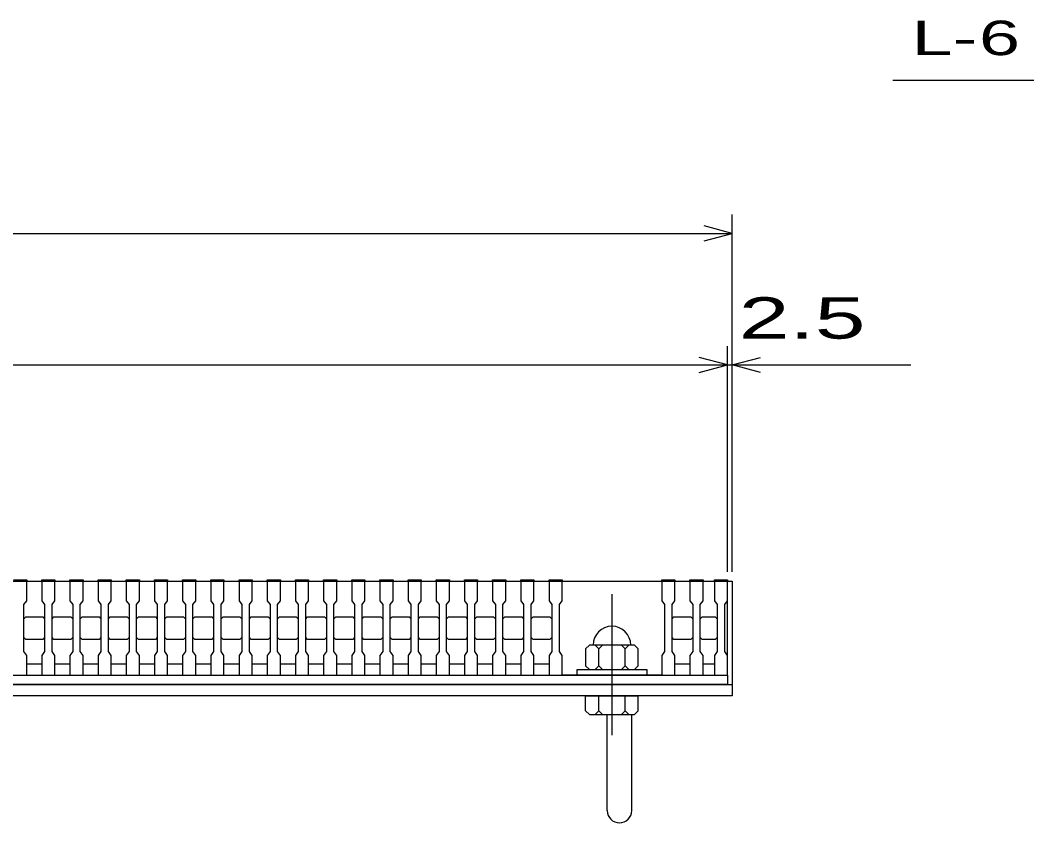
# Model space of a CAD drawing. Units: millimetres, scale not verified. Extents: x -1820 to 1731, y -1282 to 1054.
# Drawn here: x -730 to -194, y -701 to -274 of the extents above; entities that cross this region are included whole.
import ezdxf
from ezdxf.enums import TextEntityAlignment as Align

# ---------------------------------------------------------------- set-up
doc = ezdxf.new("R2010")
doc.units = ezdxf.units.MM
doc.header["$LTSCALE"] = 10
doc.linetypes.add('CHAIN', pattern=[18.5, 12, -1.5, 3.5, -1.5])
for name, color, linetype, lineweight in [('16', 3, 'Continuous', 25), ('19', 6, 'Continuous', 25), ('22', 4, 'Continuous', 25)]:
    doc.layers.add(name, color=color, linetype=linetype, lineweight=lineweight)
doc.styles.add('ベクトル', font='')
doc.styles.get('ベクトル').set_extended_font_data('ベクトル')

msp = doc.modelspace()

# ---------------------------------------------------------------- linework, layer by layer
at = {"layer": '16'}
for p, q in [((-1348, -572.5), (-353, -572.5)), ((-733, -571.8), (-726, -571.8)), ((-726, -572.5), (-733, -572.5)), ((-726, -571.8), (-726, -572.5)), ((-726, -583), (-726, -572.5)), ((-718, -572.5), (-718, -571.8)), ((-718, -571.8), (-711, -571.8)), ((-718, -572.5), (-718, -583)), ((-711, -572.5), (-718, -572.5)), ((-711, -571.8), (-711, -572.5)), ((-711, -583), (-711, -572.5)), ((-703, -572.5), (-703, -571.8)), ((-703, -571.8), (-696, -571.8)), ((-703, -572.5), (-703, -583)), ((-696, -572.5), (-703, -572.5)), ((-696, -571.8), (-696, -572.5)), ((-696, -583), (-696, -572.5)), ((-688, -572.5), (-688, -571.8)), ((-688, -571.8), (-681, -571.8)), ((-688, -572.5), (-688, -583)), ((-681, -572.5), (-688, -572.5)), ((-681, -571.8), (-681, -572.5)), ((-681, -583), (-681, -572.5)), ((-673, -572.5), (-673, -571.8)), ((-673, -571.8), (-666, -571.8)), ((-673, -572.5), (-673, -583)), ((-666, -572.5), (-673, -572.5)), ((-666, -571.8), (-666, -572.5)), ((-666, -583), (-666, -572.5)), ((-658, -572.5), (-658, -571.8)), ((-658, -571.8), (-651, -571.8)), ((-658, -572.5), (-658, -583)), ((-651, -572.5), (-658, -572.5)), ((-651, -571.8), (-651, -572.5)), ((-651, -583), (-651, -572.5)), ((-643, -572.5), (-643, -571.8)), ((-643, -571.8), (-636, -571.8)), ((-643, -572.5), (-643, -583)), ((-636, -572.5), (-643, -572.5)), ((-636, -571.8), (-636, -572.5)), ((-636, -583), (-636, -572.5)), ((-628, -572.5), (-628, -571.8)), ((-628, -571.8), (-621, -571.8)), ((-628, -572.5), (-628, -583)), ((-621, -572.5), (-628, -572.5)), ((-621, -571.8), (-621, -572.5)), ((-621, -583), (-621, -572.5)), ((-613, -572.5), (-613, -571.8)), ((-613, -571.8), (-606, -571.8)), ((-613, -572.5), (-613, -583)), ((-606, -572.5), (-613, -572.5)), ((-606, -571.8), (-606, -572.5)), ((-606, -583), (-606, -572.5)), ((-598, -572.5), (-598, -571.8)), ((-598, -571.8), (-591, -571.8)), ((-598, -572.5), (-598, -583)), ((-591, -572.5), (-598, -572.5)), ((-591, -571.8), (-591, -572.5)), ((-591, -583), (-591, -572.5)), ((-583, -572.5), (-583, -571.8)), ((-583, -571.8), (-576, -571.8)), ((-583, -572.5), (-583, -583)), ((-576, -572.5), (-583, -572.5)), ((-576, -571.8), (-576, -572.5)), ((-576, -583), (-576, -572.5)), ((-568, -572.5), (-568, -571.8)), ((-568, -571.8), (-561, -571.8)), ((-568, -572.5), (-568, -583)), ((-561, -572.5), (-568, -572.5)), ((-561, -571.8), (-561, -572.5)), ((-561, -583), (-561, -572.5)), ((-553, -572.5), (-553, -571.8)), ((-553, -571.8), (-546, -571.8)), ((-553, -572.5), (-553, -583)), ((-546, -572.5), (-553, -572.5)), ((-546, -571.8), (-546, -572.5)), ((-546, -583), (-546, -572.5)), ((-538, -572.5), (-538, -571.8)), ((-538, -571.8), (-531, -571.8)), ((-538, -572.5), (-538, -583)), ((-531, -572.5), (-538, -572.5)), ((-531, -571.8), (-531, -572.5)), ((-531, -583), (-531, -572.5)), ((-523, -572.5), (-523, -571.8)), ((-523, -571.8), (-516, -571.8)), ((-523, -572.5), (-523, -583)), ((-516, -572.5), (-523, -572.5)), ((-516, -571.8), (-516, -572.5)), ((-516, -583), (-516, -572.5)), ((-508, -572.5), (-508, -571.8)), ((-508, -571.8), (-501, -571.8)), ((-508, -572.5), (-508, -583)), ((-501, -572.5), (-508, -572.5)), ((-501, -571.8), (-501, -572.5)), ((-501, -583), (-501, -572.5)), ((-493, -572.5), (-493, -571.8)), ((-493, -571.8), (-486, -571.8)), ((-493, -572.5), (-493, -583)), ((-486, -572.5), (-493, -572.5)), ((-486, -571.8), (-486, -572.5)), ((-486, -583), (-486, -572.5)), ((-478, -572.5), (-478, -571.8)), ((-478, -571.8), (-471, -571.8)), ((-478, -572.5), (-478, -583)), ((-471, -572.5), (-478, -572.5)), ((-471, -571.8), (-471, -572.5)), ((-471, -583), (-471, -572.5)), ((-463, -572.5), (-463, -571.8)), ((-463, -571.8), (-456, -571.8)), ((-463, -572.5), (-463, -583)), ((-456, -572.5), (-463, -572.5)), ((-456, -571.8), (-456, -572.5)), ((-456, -583), (-456, -572.5)), ((-448, -572.5), (-448, -571.8)), ((-448, -571.8), (-441, -571.8)), ((-448, -572.5), (-448, -583)), ((-441, -572.5), (-448, -572.5)), ((-441, -571.8), (-441, -572.5)), ((-441, -583), (-441, -572.5)), ((-441, -572.5), (-388, -572.5)), ((-388, -572.5), (-388, -571.8)), ((-388, -571.8), (-381, -571.8)), ((-388, -572.5), (-388, -583)), ((-381, -572.5), (-388, -572.5)), ((-381, -571.8), (-381, -572.5)), ((-381, -583), (-381, -572.5)), ((-373, -572.5), (-373, -571.8)), ((-373, -571.8), (-366, -571.8)), ((-373, -572.5), (-373, -583)), ((-366, -572.5), (-373, -572.5)), ((-366, -571.8), (-366, -572.5)), ((-366, -583), (-366, -572.5)), ((-360, -572.5), (-360, -571.8)), ((-360, -571.8), (-353, -571.8)), ((-360, -572.5), (-360, -583)), ((-353, -572.5), (-360, -572.5)), ((-353, -571.8), (-353, -572.5)), ((-353, -583), (-353, -572.5)), ((-353, -616.5), (-353, -572.5)), ((-727.5, -585), (-726, -583)), ((-718, -583), (-716.5, -585)), ((-712.5, -585), (-711, -583)), ((-703, -583), (-701.5, -585)), ((-697.5, -585), (-696, -583)), ((-688, -583), (-686.5, -585)), ((-682.5, -585), (-681, -583)), ((-673, -583), (-671.5, -585)), ((-667.5, -585), (-666, -583)), ((-658, -583), (-656.5, -585)), ((-652.5, -585), (-651, -583)), ((-643, -583), (-641.5, -585)), ((-637.5, -585), (-636, -583)), ((-628, -583), (-626.5, -585)), ((-622.5, -585), (-621, -583)), ((-613, -583), (-611.5, -585)), ((-607.5, -585), (-606, -583)), ((-598, -583), (-596.5, -585)), ((-592.5, -585), (-591, -583)), ((-583, -583), (-581.5, -585)), ((-577.5, -585), (-576, -583)), ((-568, -583), (-566.5, -585)), ((-562.5, -585), (-561, -583)), ((-553, -583), (-551.5, -585)), ((-547.5, -585), (-546, -583)), ((-538, -583), (-536.5, -585)), ((-532.5, -585), (-531, -583)), ((-523, -583), (-521.5, -585)), ((-517.5, -585), (-516, -583)), ((-508, -583), (-506.5, -585)), ((-502.5, -585), (-501, -583)), ((-493, -583), (-491.5, -585)), ((-487.5, -585), (-486, -583)), ((-478, -583), (-476.5, -585)), ((-472.5, -585), (-471, -583)), ((-463, -583), (-461.5, -585)), ((-457.5, -585), (-456, -583)), ((-448, -583), (-446.5, -585)), ((-442.5, -585), (-441, -583)), ((-388, -583), (-386.5, -585)), ((-382.5, -585), (-381, -583)), ((-373, -583), (-371.5, -585)), ((-367.5, -585), (-366, -583)), ((-360, -583), (-358.5, -585)), ((-354.5, -585), (-353, -583)), ((-727.5, -610), (-727.5, -585)), ((-716.5, -585), (-716.5, -610)), ((-712.5, -610), (-712.5, -585)), ((-701.5, -585), (-701.5, -610)), ((-697.5, -610), (-697.5, -585)), ((-686.5, -585), (-686.5, -610)), ((-682.5, -610), (-682.5, -585)), ((-671.5, -585), (-671.5, -610)), ((-667.5, -610), (-667.5, -585)), ((-656.5, -585), (-656.5, -610)), ((-652.5, -610), (-652.5, -585)), ((-641.5, -585), (-641.5, -610)), ((-637.5, -610), (-637.5, -585)), ((-626.5, -585), (-626.5, -610)), ((-622.5, -610), (-622.5, -585)), ((-611.5, -585), (-611.5, -610)), ((-607.5, -610), (-607.5, -585)), ((-596.5, -585), (-596.5, -610)), ((-592.5, -610), (-592.5, -585)), ((-581.5, -585), (-581.5, -610)), ((-577.5, -610), (-577.5, -585)), ((-566.5, -585), (-566.5, -610)), ((-562.5, -610), (-562.5, -585)), ((-551.5, -585), (-551.5, -610)), ((-547.5, -610), (-547.5, -585)), ((-536.5, -585), (-536.5, -610)), ((-532.5, -610), (-532.5, -585)), ((-521.5, -585), (-521.5, -610)), ((-517.5, -610), (-517.5, -585)), ((-506.5, -585), (-506.5, -610)), ((-502.5, -610), (-502.5, -585)), ((-491.5, -585), (-491.5, -610)), ((-487.5, -610), (-487.5, -585)), ((-476.5, -585), (-476.5, -610)), ((-472.5, -610), (-472.5, -585)), ((-461.5, -585), (-461.5, -610)), ((-457.5, -610), (-457.5, -585)), ((-446.5, -585), (-446.5, -610)), ((-442.5, -610), (-442.5, -585)), ((-386.5, -585), (-386.5, -610)), ((-382.5, -610), (-382.5, -585)), ((-371.5, -585), (-371.5, -610)), ((-367.5, -610), (-367.5, -585)), ((-358.5, -585), (-358.5, -610)), ((-354.5, -610), (-354.5, -585)), ((-727.5, -592.5), (-726.5, -591.5)), ((-726.5, -591.5), (-717.5, -591.5)), ((-717.5, -591.5), (-716.5, -592.5)), ((-712.5, -592.5), (-711.5, -591.5)), ((-711.5, -591.5), (-702.5, -591.5)), ((-702.5, -591.5), (-701.5, -592.5)), ((-697.5, -592.5), (-696.5, -591.5)), ((-696.5, -591.5), (-687.5, -591.5)), ((-687.5, -591.5), (-686.5, -592.5)), ((-682.5, -592.5), (-681.5, -591.5)), ((-681.5, -591.5), (-672.5, -591.5)), ((-672.5, -591.5), (-671.5, -592.5)), ((-667.5, -592.5), (-666.5, -591.5)), ((-666.5, -591.5), (-657.5, -591.5)), ((-657.5, -591.5), (-656.5, -592.5)), ((-652.5, -592.5), (-651.5, -591.5)), ((-651.5, -591.5), (-642.5, -591.5)), ((-642.5, -591.5), (-641.5, -592.5)), ((-637.5, -592.5), (-636.5, -591.5)), ((-636.5, -591.5), (-627.5, -591.5)), ((-627.5, -591.5), (-626.5, -592.5)), ((-622.5, -592.5), (-621.5, -591.5)), ((-621.5, -591.5), (-612.5, -591.5)), ((-612.5, -591.5), (-611.5, -592.5)), ((-607.5, -592.5), (-606.5, -591.5)), ((-606.5, -591.5), (-597.5, -591.5)), ((-597.5, -591.5), (-596.5, -592.5)), ((-592.5, -592.5), (-591.5, -591.5)), ((-591.5, -591.5), (-582.5, -591.5)), ((-582.5, -591.5), (-581.5, -592.5)), ((-577.5, -592.5), (-576.5, -591.5)), ((-576.5, -591.5), (-567.5, -591.5)), ((-567.5, -591.5), (-566.5, -592.5)), ((-562.5, -592.5), (-561.5, -591.5)), ((-561.5, -591.5), (-552.5, -591.5)), ((-552.5, -591.5), (-551.5, -592.5)), ((-547.5, -592.5), (-546.5, -591.5)), ((-546.5, -591.5), (-537.5, -591.5)), ((-537.5, -591.5), (-536.5, -592.5)), ((-532.5, -592.5), (-531.5, -591.5)), ((-531.5, -591.5), (-522.5, -591.5)), ((-522.5, -591.5), (-521.5, -592.5)), ((-517.5, -592.5), (-516.5, -591.5)), ((-516.5, -591.5), (-507.5, -591.5)), ((-507.5, -591.5), (-506.5, -592.5)), ((-502.5, -592.5), (-501.5, -591.5)), ((-501.5, -591.5), (-492.5, -591.5)), ((-492.5, -591.5), (-491.5, -592.5)), ((-487.5, -592.5), (-486.5, -591.5)), ((-486.5, -591.5), (-477.5, -591.5)), ((-477.5, -591.5), (-476.5, -592.5)), ((-472.5, -592.5), (-471.5, -591.5)), ((-471.5, -591.5), (-462.5, -591.5)), ((-462.5, -591.5), (-461.5, -592.5)), ((-457.5, -592.5), (-456.5, -591.5)), ((-456.5, -591.5), (-447.5, -591.5)), ((-447.5, -591.5), (-446.5, -592.5)), ((-382.5, -592.5), (-381.5, -591.5)), ((-381.5, -591.5), (-372.5, -591.5)), ((-372.5, -591.5), (-371.5, -592.5)), ((-367.5, -592.5), (-366.5, -591.5)), ((-366.5, -591.5), (-359.5, -591.5)), ((-359.5, -591.5), (-358.5, -592.5)), ((-726.5, -603.5), (-727.5, -602.5)), ((-717.5, -603.5), (-726.5, -603.5)), ((-716.5, -602.5), (-717.5, -603.5)), ((-711.5, -603.5), (-712.5, -602.5)), ((-702.5, -603.5), (-711.5, -603.5)), ((-701.5, -602.5), (-702.5, -603.5)), ((-696.5, -603.5), (-697.5, -602.5)), ((-687.5, -603.5), (-696.5, -603.5)), ((-686.5, -602.5), (-687.5, -603.5)), ((-681.5, -603.5), (-682.5, -602.5)), ((-672.5, -603.5), (-681.5, -603.5)), ((-671.5, -602.5), (-672.5, -603.5)), ((-666.5, -603.5), (-667.5, -602.5)), ((-657.5, -603.5), (-666.5, -603.5)), ((-656.5, -602.5), (-657.5, -603.5)), ((-651.5, -603.5), (-652.5, -602.5)), ((-642.5, -603.5), (-651.5, -603.5)), ((-641.5, -602.5), (-642.5, -603.5)), ((-636.5, -603.5), (-637.5, -602.5)), ((-627.5, -603.5), (-636.5, -603.5)), ((-626.5, -602.5), (-627.5, -603.5)), ((-621.5, -603.5), (-622.5, -602.5)), ((-612.5, -603.5), (-621.5, -603.5)), ((-611.5, -602.5), (-612.5, -603.5)), ((-606.5, -603.5), (-607.5, -602.5)), ((-597.5, -603.5), (-606.5, -603.5)), ((-596.5, -602.5), (-597.5, -603.5)), ((-591.5, -603.5), (-592.5, -602.5)), ((-582.5, -603.5), (-591.5, -603.5)), ((-581.5, -602.5), (-582.5, -603.5)), ((-576.5, -603.5), (-577.5, -602.5)), ((-567.5, -603.5), (-576.5, -603.5)), ((-566.5, -602.5), (-567.5, -603.5)), ((-561.5, -603.5), (-562.5, -602.5)), ((-552.5, -603.5), (-561.5, -603.5)), ((-551.5, -602.5), (-552.5, -603.5)), ((-546.5, -603.5), (-547.5, -602.5)), ((-537.5, -603.5), (-546.5, -603.5)), ((-536.5, -602.5), (-537.5, -603.5)), ((-531.5, -603.5), (-532.5, -602.5)), ((-522.5, -603.5), (-531.5, -603.5)), ((-521.5, -602.5), (-522.5, -603.5)), ((-516.5, -603.5), (-517.5, -602.5)), ((-507.5, -603.5), (-516.5, -603.5)), ((-506.5, -602.5), (-507.5, -603.5)), ((-501.5, -603.5), (-502.5, -602.5)), ((-492.5, -603.5), (-501.5, -603.5)), ((-491.5, -602.5), (-492.5, -603.5)), ((-486.5, -603.5), (-487.5, -602.5)), ((-477.5, -603.5), (-486.5, -603.5)), ((-476.5, -602.5), (-477.5, -603.5)), ((-471.5, -603.5), (-472.5, -602.5)), ((-462.5, -603.5), (-471.5, -603.5)), ((-461.5, -602.5), (-462.5, -603.5)), ((-456.5, -603.5), (-457.5, -602.5)), ((-447.5, -603.5), (-456.5, -603.5)), ((-446.5, -602.5), (-447.5, -603.5)), ((-381.5, -603.5), (-382.5, -602.5)), ((-372.5, -603.5), (-381.5, -603.5)), ((-371.5, -602.5), (-372.5, -603.5)), ((-366.5, -603.5), (-367.5, -602.5)), ((-359.5, -603.5), (-366.5, -603.5)), ((-358.5, -602.5), (-359.5, -603.5)), ((-726, -612), (-727.5, -610)), ((-716.5, -610), (-718, -612)), ((-711, -612), (-712.5, -610)), ((-701.5, -610), (-703, -612)), ((-696, -612), (-697.5, -610)), ((-686.5, -610), (-688, -612)), ((-681, -612), (-682.5, -610)), ((-671.5, -610), (-673, -612)), ((-666, -612), (-667.5, -610)), ((-656.5, -610), (-658, -612)), ((-651, -612), (-652.5, -610)), ((-641.5, -610), (-643, -612)), ((-636, -612), (-637.5, -610)), ((-626.5, -610), (-628, -612)), ((-621, -612), (-622.5, -610)), ((-611.5, -610), (-613, -612)), ((-606, -612), (-607.5, -610)), ((-596.5, -610), (-598, -612)), ((-591, -612), (-592.5, -610)), ((-581.5, -610), (-583, -612)), ((-576, -612), (-577.5, -610)), ((-566.5, -610), (-568, -612)), ((-561, -612), (-562.5, -610)), ((-551.5, -610), (-553, -612)), ((-546, -612), (-547.5, -610)), ((-536.5, -610), (-538, -612)), ((-531, -612), (-532.5, -610)), ((-521.5, -610), (-523, -612)), ((-516, -612), (-517.5, -610)), ((-506.5, -610), (-508, -612)), ((-501, -612), (-502.5, -610)), ((-491.5, -610), (-493, -612)), ((-486, -612), (-487.5, -610)), ((-476.5, -610), (-478, -612)), ((-471, -612), (-472.5, -610)), ((-461.5, -610), (-463, -612)), ((-456, -612), (-457.5, -610)), ((-446.5, -610), (-448, -612)), ((-441, -612), (-442.5, -610)), ((-426.5, -606.5), (-428.5, -608.5)), ((-428.5, -608.5), (-428.5, -617.5)), ((-402.5, -606.5), (-426.5, -606.5)), ((-421.5, -608.5), (-423.5, -606.5)), ((-419.5, -606.5), (-421.5, -608.5)), ((-421.5, -617.5), (-421.5, -608.5)), ((-407.5, -608.5), (-409.5, -606.5)), ((-405.5, -606.5), (-407.5, -608.5)), ((-407.5, -617.5), (-407.5, -608.5)), ((-400.5, -608.5), (-402.5, -606.5)), ((-400.5, -617.5), (-400.5, -608.5)), ((-386.5, -610), (-388, -612)), ((-381, -612), (-382.5, -610)), ((-371.5, -610), (-373, -612)), ((-366, -612), (-367.5, -610)), ((-358.5, -610), (-360, -612)), ((-353, -612), (-354.5, -610)), ((-726, -622.5), (-726, -612)), ((-718, -612), (-718, -622.5)), ((-711, -622.5), (-711, -612)), ((-703, -612), (-703, -622.5)), ((-696, -622.5), (-696, -612)), ((-688, -612), (-688, -622.5)), ((-681, -622.5), (-681, -612)), ((-673, -612), (-673, -622.5)), ((-666, -622.5), (-666, -612)), ((-658, -612), (-658, -622.5)), ((-651, -622.5), (-651, -612)), ((-643, -612), (-643, -622.5)), ((-636, -622.5), (-636, -612)), ((-628, -612), (-628, -622.5)), ((-621, -622.5), (-621, -612)), ((-613, -612), (-613, -622.5)), ((-606, -622.5), (-606, -612)), ((-598, -612), (-598, -622.5)), ((-591, -622.5), (-591, -612)), ((-583, -612), (-583, -622.5)), ((-576, -622.5), (-576, -612)), ((-568, -612), (-568, -622.5)), ((-561, -622.5), (-561, -612)), ((-553, -612), (-553, -622.5)), ((-546, -622.5), (-546, -612)), ((-538, -612), (-538, -622.5)), ((-531, -622.5), (-531, -612)), ((-523, -612), (-523, -622.5)), ((-516, -622.5), (-516, -612)), ((-508, -612), (-508, -622.5)), ((-501, -622.5), (-501, -612)), ((-493, -612), (-493, -622.5)), ((-486, -622.5), (-486, -612)), ((-478, -612), (-478, -622.5)), ((-471, -622.5), (-471, -612)), ((-463, -612), (-463, -622.5)), ((-456, -622.5), (-456, -612)), ((-448, -612), (-448, -622.5)), ((-441, -622.5), (-441, -612)), ((-388, -612), (-388, -622.5)), ((-381, -622.5), (-381, -612)), ((-373, -612), (-373, -622.5)), ((-366, -622.5), (-366, -612)), ((-360, -612), (-360, -622.5)), ((-353, -622.5), (-353, -612)), ((-726, -616.5), (-718, -616.5)), ((-711, -616.5), (-703, -616.5)), ((-696, -616.5), (-688, -616.5)), ((-681, -616.5), (-673, -616.5)), ((-666, -616.5), (-658, -616.5)), ((-651, -616.5), (-643, -616.5)), ((-636, -616.5), (-628, -616.5)), ((-621, -616.5), (-613, -616.5)), ((-606, -616.5), (-598, -616.5)), ((-591, -616.5), (-583, -616.5)), ((-576, -616.5), (-568, -616.5)), ((-561, -616.5), (-553, -616.5)), ((-546, -616.5), (-538, -616.5)), ((-531, -616.5), (-523, -616.5)), ((-516, -616.5), (-508, -616.5)), ((-501, -616.5), (-493, -616.5)), ((-486, -616.5), (-478, -616.5)), ((-471, -616.5), (-463, -616.5)), ((-456, -616.5), (-448, -616.5)), ((-433, -622.5), (-433, -619.5)), ((-433, -619.5), (-396, -619.5)), ((-428.5, -617.5), (-426.5, -619.5)), ((-423.5, -619.5), (-421.5, -617.5)), ((-421.5, -617.5), (-419.5, -619.5)), ((-409.5, -619.5), (-407.5, -617.5)), ((-407.5, -617.5), (-405.5, -619.5)), ((-402.5, -619.5), (-400.5, -617.5)), ((-396, -619.5), (-396, -622.5)), ((-381, -616.5), (-373, -616.5)), ((-366, -616.5), (-360, -616.5)), ((-1348, -622.5), (-353, -622.5)), ((-733, -622.5), (-726, -622.5)), ((-718, -622.5), (-711, -622.5)), ((-703, -622.5), (-696, -622.5)), ((-688, -622.5), (-681, -622.5)), ((-673, -622.5), (-666, -622.5)), ((-658, -622.5), (-651, -622.5)), ((-643, -622.5), (-636, -622.5)), ((-628, -622.5), (-621, -622.5)), ((-613, -622.5), (-606, -622.5)), ((-598, -622.5), (-591, -622.5)), ((-583, -622.5), (-576, -622.5)), ((-568, -622.5), (-561, -622.5)), ((-553, -622.5), (-546, -622.5)), ((-538, -622.5), (-531, -622.5)), ((-523, -622.5), (-516, -622.5)), ((-508, -622.5), (-501, -622.5)), ((-493, -622.5), (-486, -622.5)), ((-478, -622.5), (-471, -622.5)), ((-463, -622.5), (-456, -622.5)), ((-448, -622.5), (-441, -622.5)), ((-388, -622.5), (-441, -622.5)), ((-396, -622.5), (-433, -622.5)), ((-388, -622.5), (-381, -622.5)), ((-373, -622.5), (-366, -622.5)), ((-360, -622.5), (-353, -622.5)), ((-353, -622.5), (-353, -627.5)), ((-353, -627.5), (-1348, -627.5))]:
    msp.add_line(p, q, dxfattribs=at)
at = {"layer": '16', "linetype": 'CHAIN'}
msp.add_line((-414.5, -579.5), (-414.5, -654.5), dxfattribs=at)
at = {"layer": '16'}
msp.add_arc((-414.5, -606.5), 10, 0, 180, dxfattribs=at)
at = {"layer": '19'}
for p, q in [((-353, -572.5), (-350.5, -572.5)), ((-350.5, -572.5), (-350.5, -627.5)), ((-1350.5, -627.5), (-350.5, -627.5)), ((-350.5, -627.5), (-350.5, -633.5)), ((-350.5, -633.5), (-1350.5, -633.5)), ((-428.5, -641.5), (-428.5, -633.5)), ((-428.5, -633.5), (-400.5, -633.5)), ((-421.5, -641.5), (-421.5, -633.5)), ((-407.5, -641.5), (-407.5, -633.5)), ((-400.5, -641.5), (-400.5, -633.5)), ((-428.5, -641.5), (-426.5, -643.5)), ((-421.5, -641.5), (-423.5, -643.5)), ((-419.5, -643.5), (-421.5, -641.5)), ((-407.5, -641.5), (-409.5, -643.5)), ((-405.5, -643.5), (-407.5, -641.5)), ((-402.5, -643.5), (-400.5, -641.5)), ((-426.5, -643.5), (-402.5, -643.5)), ((-417, -694.61), (-417, -643.5)), ((-404, -694.61), (-404, -643.5))]:
    msp.add_line(p, q, dxfattribs=at)
msp.add_arc((-410.5, -694.61), 6.5, 180, 0, dxfattribs=at)
at = {"layer": '22'}
for p, q in [((-265, -306), (-65, -306)), ((-350.5, -567.5), (-350.5, -377.5)), ((-350.5, -387.5), (-365.5, -383.5)), ((-1350.5, -387.5), (-350.5, -387.5)), ((-365.5, -391.5), (-350.5, -387.5)), ((-353, -567.5), (-353, -447.5)), ((-350.5, -567.5), (-350.5, -447.5)), ((-353, -457.5), (-368, -453.5)), ((-350.5, -457.5), (-335.5, -453.5)), ((-1348, -457.5), (-353, -457.5)), ((-368, -461.5), (-353, -457.5)), ((-353, -457.5), (-350.5, -457.5)), ((-335.5, -461.5), (-350.5, -457.5)), ((-350.5, -457.5), (-255.5, -457.5))]:
    msp.add_line(p, q, dxfattribs=at)

# ---------------------------------------------------------------- texts
at = {"layer": '22', "color": 2, "style": 'ベクトル'}
for s, height, width, p in [('L-', 18.33, 1.6, (-255, -283.5)), (' 6 ', 18.33, 1.6, (-230, -283.5)), (' 2.5 ', 21.99, 1.65, (-360.5, -432.5))]:
    msp.add_text(s, height=height, dxfattribs=dict(at, width=width)).set_placement(p, align=Align.MIDDLE_LEFT)

doc.saveas('drawing.dxf')
